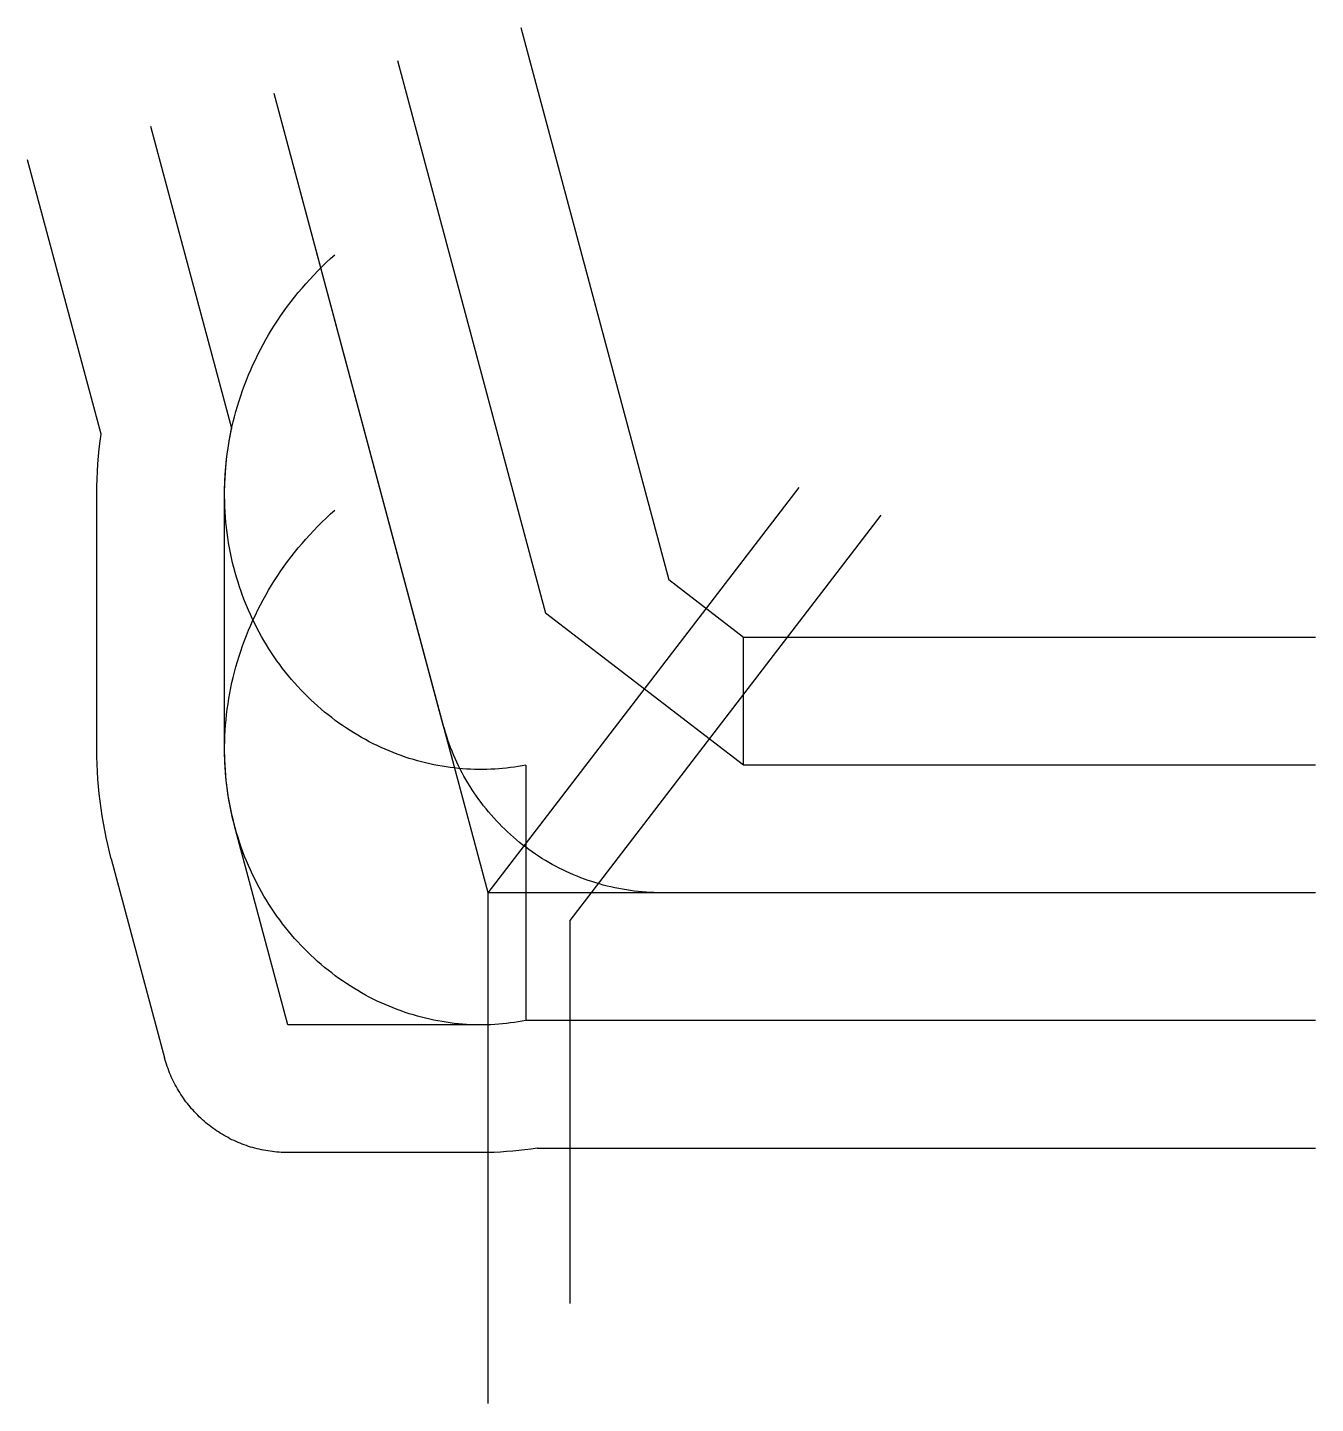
# Model space of a CAD drawing. Header units: metres. Extents: x -8355 to 15000, y -9260 to 15687.
import ezdxf

# ---------------------------------------------------------------- set-up
doc = ezdxf.new("R2010")
doc.units = ezdxf.units.M

msp = doc.modelspace()

# ---------------------------------------------------------------- linework, layer by layer
at = {"color": 1}
for p, q in [((590, 15687), (3274, 5671)), ((-1646, 15088), (1038, 5072)), ((0, 0), (-3882, 14489)), ((-4652, 8417), (-6118, 13890)), ((-7021, 8312), (-8355, 13291)), ((-7096, 2602), (-7096, 7232)), ((-4781, 2602), (-4781, 7232)), ((4630, 4630), (3274, 5671)), ((4630, 2315), (1038, 5072)), ((15000, 4630), (4630, 4630)), ((4630, 2315), (4630, 4630)), ((681, 2315), (681, -2315)), ((15000, 2315), (4630, 2315)), ((-3632, -2396), (-4599, 1215)), ((-6836, 616), (-5868, -2995)), ((15000, 0), (0, 0)), ((-132, -2396), (-3632, -2396)), ((15000, -2315), (681, -2315)), ((-132, -4711), (-3632, -4711)), ((887, -4630), (15000, -4630))]:
    msp.add_line(p, q, dxfattribs=at)
for points in [[(15000, 0), (3148, 0), (3077, 1), (3005, 2), (2934, 6), (2862, 10), (2791, 16), (2719, 22), (2648, 31), (2577, 40), (2506, 51), (2436, 62), (2365, 75), (2295, 90), (2225, 105), (2156, 122), (2086, 140), (2017, 159), (1949, 179), (1880, 201), (1813, 224), (1745, 247), (1678, 273), (1611, 299), (1545, 326), (1480, 355), (1414, 384), (1350, 415), (1286, 447), (1222, 480), (1159, 514), (1097, 550), (1035, 586), (974, 623), (914, 662), (854, 701), (795, 742), (737, 784), (679, 826), (622, 870), (566, 914), (511, 960), (457, 1006), (403, 1054), (350, 1102), (298, 1152), (247, 1202), (197, 1253), (148, 1305), (99, 1358), (52, 1411), (5, 1466), (-40, 1521), (-85, 1577), (-128, 1634), (-171, 1691), (-213, 1750), (-253, 1809), (-293, 1868), (-331, 1929), (-369, 1990), (-405, 2051), (-440, 2114), (-474, 2177), (-507, 2240), (-539, 2304), (-570, 2369), (-600, 2434), (-628, 2500), (-656, 2566), (-682, 2633), (-707, 2700), (-731, 2767), (-754, 2835), (-775, 2903), (-796, 2972), (-815, 3041), (-815, 3041), (-3882, 14489)], [(681, 2315), (612, 2302), (543, 2289), (473, 2278), (403, 2269), (332, 2260), (261, 2253), (189, 2246), (117, 2242), (45, 2238), (-27, 2235), (-100, 2234), (-173, 2234), (-247, 2236), (-320, 2238), (-394, 2242), (-468, 2247), (-542, 2254), (-616, 2262), (-690, 2271), (-764, 2282), (-838, 2293), (-913, 2307), (-987, 2321), (-1062, 2337), (-1136, 2354), (-1210, 2373), (-1284, 2393), (-1358, 2414), (-1432, 2437), (-1506, 2461), (-1579, 2486), (-1652, 2513), (-1725, 2541), (-1798, 2571), (-1871, 2601), (-1943, 2634), (-2015, 2667), (-2086, 2702), (-2157, 2738), (-2227, 2776), (-2298, 2815), (-2367, 2855), (-2436, 2897), (-2505, 2940), (-2573, 2984), (-2641, 3030), (-2707, 3077), (-2774, 3125), (-2839, 3175), (-2904, 3225), (-2968, 3277), (-3032, 3331), (-3095, 3386), (-3157, 3441), (-3218, 3499), (-3278, 3557), (-3338, 3617), (-3396, 3677), (-3454, 3739), (-3511, 3803), (-3566, 3867), (-3621, 3932), (-3675, 3999), (-3728, 4067), (-3780, 4136), (-3831, 4206), (-3880, 4277), (-3929, 4349), (-3976, 4422), (-4022, 4496), (-4067, 4571), (-4111, 4648), (-4154, 4725), (-4195, 4803), (-4235, 4882), (-4274, 4962), (-4312, 5043), (-4348, 5124), (-4383, 5207), (-4417, 5290), (-4449, 5374), (-4480, 5459), (-4509, 5545), (-4537, 5632), (-4564, 5719), (-4589, 5807), (-4612, 5895), (-4635, 5984), (-4655, 6074), (-4674, 6164), (-4692, 6255), (-4708, 6347), (-4722, 6439), (-4735, 6531), (-4747, 6624), (-4756, 6718), (-4764, 6811), (-4771, 6906), (-4776, 7000), (-4779, 7095), (-4781, 7190), (-4780, 7285), (-4779, 7381), (-4775, 7477), (-4770, 7573), (-4763, 7669), (-4755, 7765), (-4745, 7861), (-4733, 7957), (-4719, 8054), (-4704, 8150), (-4686, 8247), (-4668, 8343), (-4647, 8439), (-4625, 8535), (-4601, 8631), (-4575, 8726), (-4548, 8822), (-4518, 8917), (-4487, 9012), (-4455, 9107), (-4420, 9201), (-4384, 9295), (-4346, 9388), (-4307, 9481), (-4266, 9573), (-4222, 9665), (-4178, 9757), (-4131, 9848), (-4083, 9938), (-4033, 10028), (-3982, 10117), (-3929, 10205), (-3874, 10292), (-3817, 10379), (-3759, 10465), (-3700, 10550), (-3638, 10635), (-3575, 10718), (-3511, 10800), (-3444, 10882), (-3377, 10963), (-3307, 11042), (-3237, 11121), (-3164, 11198), (-3090, 11274), (-3015, 11350), (-2938, 11424), (-2860, 11497), (-2780, 11568), (-2780, 11568)], [(-7096, 7232), (-7095, 7368), (-7091, 7504), (-7085, 7640), (-7077, 7776), (-7066, 7913), (-7053, 8049), (-7037, 8186), (-7021, 8312)], [(-4781, 7232), (-4780, 7327), (-4777, 7423), (-4773, 7519), (-4767, 7615), (-4760, 7711), (-4750, 7807), (-4739, 7903), (-4727, 8000), (-4712, 8096), (-4696, 8193), (-4678, 8289), (-4659, 8385), (-4652, 8417)], [(0, -9260), (0, 0), (5637, 7346)], [(681, -2315), (612, -2328), (543, -2341), (473, -2352), (403, -2361), (332, -2370), (261, -2377), (189, -2384), (117, -2388), (45, -2392), (-27, -2395), (-100, -2396), (-173, -2396), (-247, -2394), (-320, -2392), (-394, -2388), (-468, -2383), (-542, -2376), (-616, -2368), (-690, -2359), (-764, -2348), (-838, -2337), (-913, -2323), (-987, -2309), (-1062, -2293), (-1136, -2276), (-1210, -2257), (-1284, -2237), (-1358, -2216), (-1432, -2193), (-1506, -2169), (-1579, -2144), (-1652, -2117), (-1725, -2089), (-1798, -2059), (-1871, -2029), (-1943, -1996), (-2015, -1963), (-2086, -1928), (-2157, -1892), (-2227, -1854), (-2298, -1815), (-2367, -1775), (-2436, -1733), (-2505, -1690), (-2573, -1646), (-2641, -1600), (-2707, -1553), (-2774, -1505), (-2839, -1455), (-2904, -1405), (-2968, -1353), (-3032, -1299), (-3095, -1244), (-3157, -1189), (-3218, -1131), (-3278, -1073), (-3338, -1013), (-3396, -953), (-3454, -891), (-3511, -827), (-3566, -763), (-3621, -698), (-3675, -631), (-3728, -563), (-3780, -494), (-3831, -424), (-3880, -353), (-3929, -281), (-3976, -208), (-4022, -134), (-4067, -59), (-4111, 18), (-4154, 95), (-4195, 173), (-4235, 252), (-4274, 332), (-4312, 413), (-4348, 494), (-4383, 577), (-4417, 660), (-4449, 744), (-4480, 829), (-4509, 915), (-4537, 1002), (-4564, 1089), (-4589, 1177), (-4612, 1265), (-4635, 1354), (-4655, 1444), (-4674, 1534), (-4692, 1625), (-4708, 1717), (-4722, 1809), (-4735, 1901), (-4747, 1994), (-4756, 2088), (-4764, 2181), (-4771, 2276), (-4776, 2370), (-4779, 2465), (-4781, 2560), (-4780, 2655), (-4779, 2751), (-4775, 2847), (-4770, 2943), (-4763, 3039), (-4755, 3135), (-4745, 3231), (-4733, 3327), (-4719, 3424), (-4704, 3520), (-4686, 3617), (-4668, 3713), (-4647, 3809), (-4625, 3905), (-4601, 4001), (-4575, 4096), (-4548, 4192), (-4518, 4287), (-4487, 4382), (-4455, 4477), (-4420, 4571), (-4384, 4665), (-4346, 4758), (-4307, 4851), (-4266, 4943), (-4222, 5035), (-4178, 5127), (-4131, 5218), (-4083, 5308), (-4033, 5398), (-3982, 5487), (-3929, 5575), (-3874, 5662), (-3817, 5749), (-3759, 5835), (-3700, 5920), (-3638, 6005), (-3575, 6088), (-3511, 6170), (-3444, 6252), (-3377, 6333), (-3307, 6412), (-3237, 6491), (-3164, 6568), (-3090, 6644), (-3015, 6720), (-2938, 6794), (-2860, 6867), (-2780, 6938), (-2780, 6938)], [(7119, 6843), (1482, -503), (1482, -7448)], [(-6836, 616), (-6869, 744), (-6900, 873), (-6928, 1002), (-6955, 1133), (-6979, 1264), (-7001, 1395), (-7021, 1527), (-7038, 1660), (-7053, 1793), (-7066, 1927), (-7077, 2061), (-7085, 2196), (-7091, 2331), (-7095, 2466), (-7096, 2602)], [(-4599, 1215), (-4622, 1304), (-4644, 1394), (-4664, 1484), (-4682, 1574), (-4699, 1666), (-4715, 1757), (-4728, 1849), (-4740, 1942), (-4751, 2035), (-4760, 2129), (-4767, 2223), (-4773, 2317), (-4777, 2412), (-4780, 2507), (-4781, 2602)], [(681, -2315), (612, -2328), (543, -2341), (473, -2352), (403, -2361), (332, -2370), (261, -2377), (189, -2384), (117, -2388), (45, -2392), (-27, -2395), (-100, -2396), (-132, -2396)], [(-3632, -4711), (-3672, -4711), (-3713, -4710), (-3753, -4708), (-3793, -4705), (-3834, -4702), (-3874, -4698), (-3914, -4694), (-3954, -4688), (-3994, -4682), (-4034, -4676), (-4073, -4668), (-4113, -4660), (-4153, -4652), (-4192, -4642), (-4231, -4632), (-4270, -4621), (-4309, -4610), (-4347, -4598), (-4385, -4585), (-4424, -4571), (-4461, -4557), (-4499, -4542), (-4536, -4527), (-4573, -4511), (-4610, -4494), (-4647, -4477), (-4683, -4459), (-4719, -4440), (-4754, -4421), (-4789, -4401), (-4824, -4380), (-4859, -4359), (-4893, -4337), (-4926, -4315), (-4960, -4292), (-4992, -4269), (-5025, -4245), (-5057, -4220), (-5089, -4195), (-5120, -4169), (-5151, -4143), (-5181, -4116), (-5211, -4089), (-5240, -4061), (-5269, -4033), (-5297, -4004), (-5325, -3975), (-5352, -3945), (-5379, -3915), (-5405, -3884), (-5431, -3853), (-5456, -3821), (-5481, -3789), (-5505, -3757), (-5528, -3724), (-5551, -3690), (-5573, -3657), (-5595, -3623), (-5616, -3588), (-5637, -3553), (-5656, -3518), (-5676, -3483), (-5694, -3447), (-5712, -3411), (-5730, -3374), (-5747, -3338), (-5763, -3301), (-5778, -3263), (-5793, -3226), (-5807, -3188), (-5821, -3150), (-5833, -3111), (-5846, -3073), (-5857, -3034), (-5868, -2995)], [(887, -4630), (777, -4647), (666, -4661), (555, -4674), (444, -4685), (332, -4694), (220, -4701), (107, -4707), (-6, -4710), (-119, -4711), (-132, -4711)]]:
    msp.add_lwpolyline(points, dxfattribs=at)

doc.saveas('drawing.dxf')
